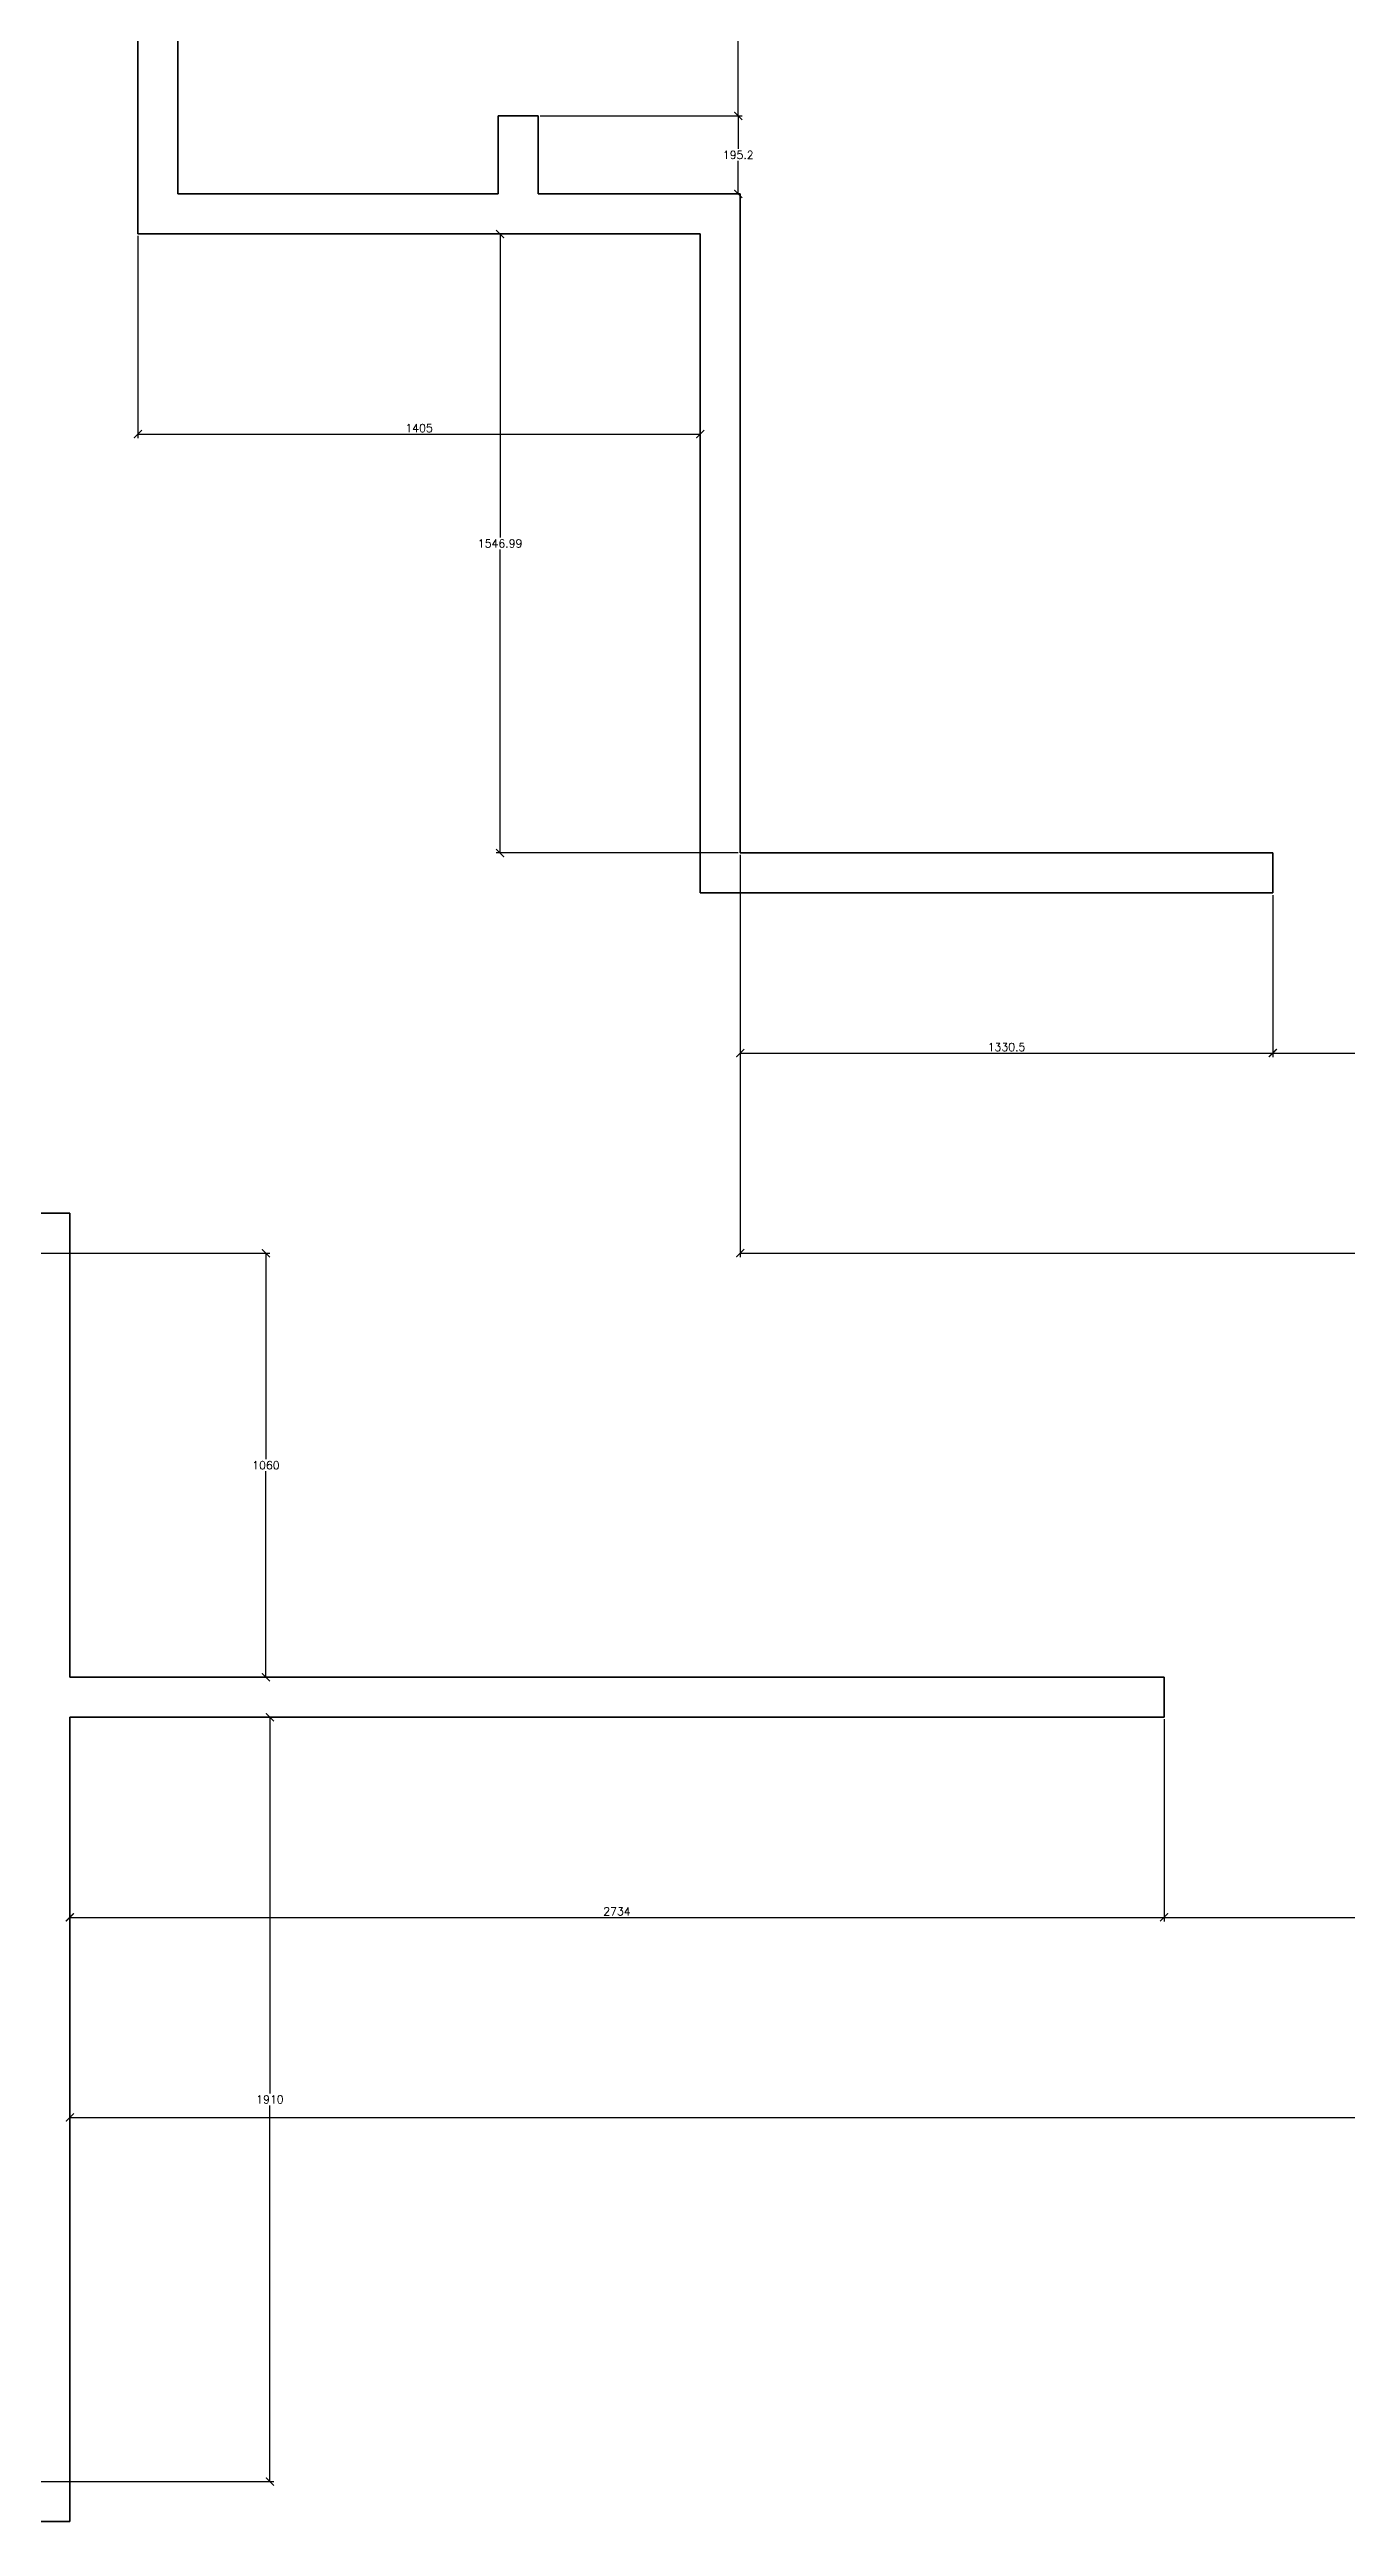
# Model space of a CAD drawing. Header units: millimetres. Extents: x -13274 to 77127, y -114744 to 1151.
# Drawn here: x 63244 to 66485, y -109363 to -103185 of the extents above; entities that cross this region are included whole.
import ezdxf

# ---------------------------------------------------------------- set-up
doc = ezdxf.new("R2010")
doc.units = ezdxf.units.MM
doc.header["$LTSCALE"] = 5
doc.layers.add('Dimension', color=1, linetype='Continuous')
doc.layers.add('Wall', color=7, linetype='Continuous', lineweight=35)
doc.styles.get("Standard").update_dxf_attribs({"font": 'simplex.shx'})
doc.dimstyles.new('Kevin ISO-25', dxfattribs={"dimscale": 8, "dimtxt": 2.5, "dimasz": 2.5, "dimexe": 1.25, "dimexo": 0.625, "dimtad": 1, "dimtih": 1, "dimtoh": 1, "dimdsep": 46, "dimtxsty": 'Standard', "dimblk": 'ARCHTICK', "dimcen": 2.5, "dimadec": 0, "dimazin": 0, "dimtfac": 1, "dimtix": 1, "dimtmove": 0, "dimatfit": 3, "dimfxl": 1, "dimarcsym": 0})

# ---------------------------------------------------------------- blocks, each defined once
blk = doc.blocks.new('_ArchTick')
at = {"color": 0, "linetype": 'ByBlock', "const_width": 0.15}
blk.add_lwpolyline([(-0.5, -0.5), (0.5, 0.5)], dxfattribs=at)
blk = doc.blocks.new('*D110')
at = {"layer": 'Defpoints', "color": 0, "transparency": 16777216}
for p in [(63295.2, -107352.8), (66029.2, -107352.8), (66029.2, -107852.8)]:
    blk.add_point(p, dxfattribs=at)
at = {"layer": 'Dimension', "color": 0, "lineweight": -2, "transparency": 16777216}
blk.add_line((63295.2, -107852.8), (66029.2, -107852.8), dxfattribs=at)
at = {"layer": 'Dimension', "color": 0, "lineweight": -2, "transparency": 16777216, "xscale": 20, "yscale": 20, "zscale": 20, "rotation": 180}
blk.add_blockref('_ArchTick', (63295.2, -107852.8), dxfattribs=at)
at = {"layer": 'Dimension', "color": 0, "lineweight": -2, "transparency": 16777216, "xscale": 20, "yscale": 20, "zscale": 20}
blk.add_blockref('_ArchTick', (66029.2, -107852.8), dxfattribs=at)
at = {"layer": 'Dimension', "color": 0, "transparency": 16777216, "insert": (64662.2, -107837.8), "char_height": 20, "attachment_point": 5}
blk.add_mtext('2734', dxfattribs=at)
blk = doc.blocks.new('*D111')
at = {"layer": 'Defpoints', "color": 0, "transparency": 16777216}
for p in [(66029.2, -107352.8), (68061.2, -107352.8), (68061.2, -107852.8)]:
    blk.add_point(p, dxfattribs=at)
at = {"layer": 'Dimension', "color": 0, "lineweight": -2, "transparency": 16777216}
for p, q in [((66029.2, -107357.8), (66029.2, -107862.8)), ((68061.2, -107357.8), (68061.2, -107862.8)), ((66029.2, -107852.8), (68061.2, -107852.8))]:
    blk.add_line(p, q, dxfattribs=at)
at = {"layer": 'Dimension', "color": 0, "lineweight": -2, "transparency": 16777216, "xscale": 20, "yscale": 20, "zscale": 20, "rotation": 180}
blk.add_blockref('_ArchTick', (66029.2, -107852.8), dxfattribs=at)
at = {"layer": 'Dimension', "color": 0, "lineweight": -2, "transparency": 16777216, "xscale": 20, "yscale": 20, "zscale": 20}
blk.add_blockref('_ArchTick', (68061.2, -107852.8), dxfattribs=at)
at = {"layer": 'Dimension', "color": 0, "transparency": 16777216, "insert": (67045.2, -107837.8), "char_height": 20, "attachment_point": 5}
blk.add_mtext('2032', dxfattribs=at)
blk = doc.blocks.new('*D113')
at = {"layer": 'Defpoints', "color": 0, "transparency": 16777216}
for p in [(70795.2, -107152.8), (63295.2, -107352.8), (70795.2, -108352.8)]:
    blk.add_point(p, dxfattribs=at)
at = {"layer": 'Dimension', "color": 0, "lineweight": -2, "transparency": 16777216}
blk.add_line((63295.2, -108352.8), (70795.2, -108352.8), dxfattribs=at)
at = {"layer": 'Dimension', "color": 0, "lineweight": -2, "transparency": 16777216, "xscale": 20, "yscale": 20, "zscale": 20, "rotation": 180}
blk.add_blockref('_ArchTick', (63295.2, -108352.8), dxfattribs=at)
at = {"layer": 'Dimension', "color": 0, "lineweight": -2, "transparency": 16777216, "xscale": 20, "yscale": 20, "zscale": 20}
blk.add_blockref('_ArchTick', (70795.2, -108352.8), dxfattribs=at)
at = {"layer": 'Dimension', "color": 0, "transparency": 16777216, "insert": (67045.2, -108337.8), "char_height": 20, "attachment_point": 5}
blk.add_mtext('7500', dxfattribs=at)
blk = doc.blocks.new('*D121')
at = {"layer": 'Defpoints', "color": 0, "transparency": 16777216}
for p in [(63295.2, -107352.8), (63795.2, -107352.8), (63195.2, -109262.8)]:
    blk.add_point(p, dxfattribs=at)
at = {"layer": 'Dimension', "color": 0, "lineweight": -2, "transparency": 16777216}
for p, q in [((63795.2, -107352.8), (63795.2, -108292.8)), ((63795.2, -109262.8), (63795.2, -108322.8)), ((63200.2, -109262.8), (63805.2, -109262.8))]:
    blk.add_line(p, q, dxfattribs=at)
at = {"layer": 'Dimension', "color": 0, "lineweight": -2, "transparency": 16777216, "xscale": 20, "yscale": 20, "zscale": 20}
for p, rotation in [((63795.2, -107352.8), 90), ((63795.2, -109262.8), 270)]:
    blk.add_blockref('_ArchTick', p, dxfattribs=dict(at, rotation=rotation))
at = {"layer": 'Dimension', "color": 0, "transparency": 16777216, "insert": (63795.2, -108307.8), "char_height": 20, "attachment_point": 5}
blk.add_mtext('1910', dxfattribs=at)
blk = doc.blocks.new('*D122')
at = {"layer": 'Defpoints', "color": 0, "transparency": 16777216}
for p in [(63195.2, -106192.8), (63295.2, -107252.8), (63785.2, -107252.8)]:
    blk.add_point(p, dxfattribs=at)
at = {"layer": 'Dimension', "color": 0, "lineweight": -2, "transparency": 16777216}
for p, q in [((63200.2, -106192.8), (63795.2, -106192.8)), ((63785.2, -106192.8), (63785.2, -106707.8)), ((63785.2, -107252.8), (63785.2, -106737.8))]:
    blk.add_line(p, q, dxfattribs=at)
at = {"layer": 'Dimension', "color": 0, "lineweight": -2, "transparency": 16777216, "xscale": 20, "yscale": 20, "zscale": 20}
for p, rotation in [((63785.2, -106192.8), 90), ((63785.2, -107252.8), 270)]:
    blk.add_blockref('_ArchTick', p, dxfattribs=dict(at, rotation=rotation))
at = {"layer": 'Dimension', "color": 0, "transparency": 16777216, "insert": (63785.2, -106722.8), "char_height": 20, "attachment_point": 5}
blk.add_mtext('1060', dxfattribs=at)
blk = doc.blocks.new('*D151')
at = {"layer": 'Defpoints', "color": 0, "transparency": 16777216}
for p in [(63465.2, -103645.8), (64870.2, -103645.8), (64870.2, -104145.8)]:
    blk.add_point(p, dxfattribs=at)
at = {"layer": 'Dimension', "color": 0, "lineweight": -2, "transparency": 16777216}
for p, q in [((63465.2, -103650.8), (63465.2, -104155.8)), ((63465.2, -104145.8), (64870.2, -104145.8))]:
    blk.add_line(p, q, dxfattribs=at)
at = {"layer": 'Dimension', "color": 0, "lineweight": -2, "transparency": 16777216, "xscale": 20, "yscale": 20, "zscale": 20, "rotation": 180}
blk.add_blockref('_ArchTick', (63465.2, -104145.8), dxfattribs=at)
at = {"layer": 'Dimension', "color": 0, "lineweight": -2, "transparency": 16777216, "xscale": 20, "yscale": 20, "zscale": 20}
blk.add_blockref('_ArchTick', (64870.2, -104145.8), dxfattribs=at)
at = {"layer": 'Dimension', "color": 0, "transparency": 16777216, "insert": (64167.7, -104130.8), "char_height": 20, "attachment_point": 5}
blk.add_mtext('1405', dxfattribs=at)
blk = doc.blocks.new('*D152')
at = {"layer": 'Defpoints', "color": 0, "transparency": 16777216}
for p in [(64870.2, -103645.8), (64370.2, -105192.8), (64970.2, -105192.8)]:
    blk.add_point(p, dxfattribs=at)
at = {"layer": 'Dimension', "color": 0, "lineweight": -2, "transparency": 16777216}
for p, q in [((64865.2, -103645.8), (64360.2, -103645.8)), ((64370.2, -103645.8), (64370.2, -104404.3)), ((64370.2, -105192.8), (64370.2, -104434.3)), ((64965.2, -105192.8), (64360.2, -105192.8))]:
    blk.add_line(p, q, dxfattribs=at)
at = {"layer": 'Dimension', "color": 0, "lineweight": -2, "transparency": 16777216, "xscale": 20, "yscale": 20, "zscale": 20}
for p, rotation in [((64370.2, -103645.8), 90), ((64370.2, -105192.8), 270)]:
    blk.add_blockref('_ArchTick', p, dxfattribs=dict(at, rotation=rotation))
at = {"layer": 'Dimension', "color": 0, "transparency": 16777216, "insert": (64370.2, -104419.3), "char_height": 20, "attachment_point": 5}
blk.add_mtext('1546.99', dxfattribs=at)
blk = doc.blocks.new('*D153')
at = {"layer": 'Defpoints', "color": 0, "transparency": 16777216}
for p in [(64970.2, -105192.8), (66300.7, -105292.8), (66300.7, -105692.8)]:
    blk.add_point(p, dxfattribs=at)
at = {"layer": 'Dimension', "color": 0, "lineweight": -2, "transparency": 16777216}
for p, q in [((64970.2, -105197.8), (64970.2, -105702.8)), ((66300.7, -105297.8), (66300.7, -105702.8)), ((64970.2, -105692.8), (66300.7, -105692.8))]:
    blk.add_line(p, q, dxfattribs=at)
at = {"layer": 'Dimension', "color": 0, "lineweight": -2, "transparency": 16777216, "xscale": 20, "yscale": 20, "zscale": 20, "rotation": 180}
blk.add_blockref('_ArchTick', (64970.2, -105692.8), dxfattribs=at)
at = {"layer": 'Dimension', "color": 0, "lineweight": -2, "transparency": 16777216, "xscale": 20, "yscale": 20, "zscale": 20}
blk.add_blockref('_ArchTick', (66300.7, -105692.8), dxfattribs=at)
at = {"layer": 'Dimension', "color": 0, "transparency": 16777216, "insert": (65635.4, -105677.8), "char_height": 20, "attachment_point": 5}
blk.add_mtext('1330.5', dxfattribs=at)
blk = doc.blocks.new('*D154')
at = {"layer": 'Defpoints', "color": 0, "transparency": 16777216}
for p in [(66300.7, -105292.8), (67824.7, -105292.8), (67824.7, -105692.8)]:
    blk.add_point(p, dxfattribs=at)
at = {"layer": 'Dimension', "color": 0, "lineweight": -2, "transparency": 16777216}
for p, q in [((66300.7, -105297.8), (66300.7, -105702.8)), ((67824.7, -105297.8), (67824.7, -105702.8)), ((66300.7, -105692.8), (67824.7, -105692.8))]:
    blk.add_line(p, q, dxfattribs=at)
at = {"layer": 'Dimension', "color": 0, "lineweight": -2, "transparency": 16777216, "xscale": 20, "yscale": 20, "zscale": 20, "rotation": 180}
blk.add_blockref('_ArchTick', (66300.7, -105692.8), dxfattribs=at)
at = {"layer": 'Dimension', "color": 0, "lineweight": -2, "transparency": 16777216, "xscale": 20, "yscale": 20, "zscale": 20}
blk.add_blockref('_ArchTick', (67824.7, -105692.8), dxfattribs=at)
at = {"layer": 'Dimension', "color": 0, "transparency": 16777216, "insert": (67062.7, -105677.8), "char_height": 20, "attachment_point": 5}
blk.add_mtext('1524', dxfattribs=at)
blk = doc.blocks.new('*D163')
at = {"layer": 'Defpoints', "color": 0, "transparency": 16777216}
for p in [(64465.2, -102741), (64465.2, -103350.6), (64965.2, -103350.6)]:
    blk.add_point(p, dxfattribs=at)
at = {"layer": 'Dimension', "color": 0, "lineweight": -2, "transparency": 16777216}
for p, q in [((64470.2, -102741), (64975.2, -102741)), ((64965.2, -102741), (64965.2, -103030.8)), ((64965.2, -103350.6), (64965.2, -103060.8)), ((64470.2, -103350.6), (64975.2, -103350.6))]:
    blk.add_line(p, q, dxfattribs=at)
at = {"layer": 'Dimension', "color": 0, "lineweight": -2, "transparency": 16777216, "xscale": 20, "yscale": 20, "zscale": 20}
for p, rotation in [((64965.2, -102741), 90), ((64965.2, -103350.6), 270)]:
    blk.add_blockref('_ArchTick', p, dxfattribs=dict(at, rotation=rotation))
at = {"layer": 'Dimension', "color": 0, "transparency": 16777216, "insert": (64965.2, -103045.8), "char_height": 20, "attachment_point": 5}
blk.add_mtext('609.6', dxfattribs=at)
blk = doc.blocks.new('*D165')
at = {"layer": 'Defpoints', "color": 0, "transparency": 16777216}
for p in [(64465.2, -103350.6), (64965.2, -103545.8), (64970.2, -103545.8)]:
    blk.add_point(p, dxfattribs=at)
at = {"layer": 'Dimension', "color": 0, "lineweight": -2, "transparency": 16777216}
for p, q in [((64470.2, -103350.6), (64975.2, -103350.6)), ((64965.2, -103350.6), (64965.2, -103433.2)), ((64965.2, -103545.8), (64965.2, -103463.2))]:
    blk.add_line(p, q, dxfattribs=at)
at = {"layer": 'Dimension', "color": 0, "lineweight": -2, "transparency": 16777216, "xscale": 20, "yscale": 20, "zscale": 20}
for p, rotation in [((64965.2, -103350.6), 90), ((64965.2, -103545.8), 270)]:
    blk.add_blockref('_ArchTick', p, dxfattribs=dict(at, rotation=rotation))
at = {"layer": 'Dimension', "color": 0, "transparency": 16777216, "insert": (64965.2, -103448.2), "char_height": 20, "attachment_point": 5}
blk.add_mtext('195.2', dxfattribs=at)
blk = doc.blocks.new('*D183')
at = {"layer": 'Defpoints', "color": 0, "transparency": 16777216}
for p in [(64970.2, -105192.8), (69005.2, -105192.8), (69005.2, -106192.8)]:
    blk.add_point(p, dxfattribs=at)
at = {"layer": 'Dimension', "color": 0, "lineweight": -2, "transparency": 16777216}
for p, q in [((64970.2, -105197.8), (64970.2, -106202.8)), ((69005.2, -105197.8), (69005.2, -106202.8)), ((64970.2, -106192.8), (69005.2, -106192.8))]:
    blk.add_line(p, q, dxfattribs=at)
at = {"layer": 'Dimension', "color": 0, "lineweight": -2, "transparency": 16777216, "xscale": 20, "yscale": 20, "zscale": 20, "rotation": 180}
blk.add_blockref('_ArchTick', (64970.2, -106192.8), dxfattribs=at)
at = {"layer": 'Dimension', "color": 0, "lineweight": -2, "transparency": 16777216, "xscale": 20, "yscale": 20, "zscale": 20}
blk.add_blockref('_ArchTick', (69005.2, -106192.8), dxfattribs=at)
at = {"layer": 'Dimension', "color": 0, "transparency": 16777216, "insert": (66987.7, -106177.8), "char_height": 20, "attachment_point": 5}
blk.add_mtext('4035', dxfattribs=at)

msp = doc.modelspace()

# ---------------------------------------------------------------- linework, layer by layer
at = {"layer": 'Wall'}
for p, q in [((63465.16, -103645.78), (63465.16, -101152.77)), ((63565.16, -103545.78), (63565.16, -102545.78)), ((64365.16, -103545.78), (64365.16, -103350.58)), ((64365.16, -103350.58), (64465.16, -103350.58)), ((64465.16, -103545.78), (64465.16, -103350.58)), ((63565.16, -103545.78), (64365.16, -103545.78)), ((64465.16, -103545.78), (64970.16, -103545.78)), ((64970.16, -103545.78), (64970.16, -105192.77)), ((63465.16, -103645.78), (64870.16, -103645.78)), ((64870.16, -103645.78), (64870.16, -105292.77)), ((66300.66, -105192.77), (64970.16, -105192.77)), ((66300.66, -105192.77), (66300.66, -105292.77)), ((66300.66, -105292.77), (64870.16, -105292.77)), ((63056.56, -106092.77), (63295.16, -106092.77)), ((63295.16, -107252.77), (63295.16, -106092.77)), ((66029.16, -107252.77), (63295.16, -107252.77)), ((66029.16, -107352.77), (66029.16, -107252.77)), ((66029.16, -107352.77), (63295.16, -107352.77)), ((63295.16, -109362.77), (63295.16, -107352.77)), ((59075.16, -109362.77), (63295.16, -109362.77))]:
    msp.add_line(p, q, dxfattribs=at)

# ---------------------------------------------------------------- dimensions: what is measured, and where the dimension line sits
at = {"layer": 'Dimension', "color": 1}
for base, p1, p2, picture, middle in [((64965.16, -103350.58), (64465.16, -102740.98), (64465.16, -103350.58), '*D163', (64965.16, -103045.78)), ((64370.16, -105192.77), (64870.16, -103645.78), (64970.16, -105192.77), '*D152', (64370.16, -104419.275))]:
    dim = msp.add_linear_dim(base=base, p1=p1, p2=p2, angle=90, dimstyle='Kevin ISO-25', dxfattribs=at)
    dim.commit()
    dim.dimension.update_dxf_attribs({"geometry": picture, "text_midpoint": middle})
for base, p1, p2, picture, middle in [((64965.16, -103545.78), (64465.16, -103350.58), (64970.16, -103545.78), '*D165', (64965.16, -103448.18)), ((63785.16, -107252.77), (63195.16, -106192.77), (63295.16, -107252.77), '*D122', (63785.16, -106722.77)), ((63795.16, -107352.77), (63195.16, -109262.77), (63295.16, -107352.77), '*D121', (63795.16, -108307.77))]:
    dim = msp.add_linear_dim(base=base, p1=p1, p2=p2, angle=90, dimstyle='Kevin ISO-25', override={"dimse2": 1}, dxfattribs=at)
    dim.commit()
    dim.dimension.update_dxf_attribs({"geometry": picture, "text_midpoint": middle})
for base, p1, p2, override, picture, middle in [((64870.16, -104145.78), (63465.16, -103645.78), (64870.16, -103645.78), {"dimse2": 1}, '*D151', (64167.66, -104130.78)), ((70795.16, -108352.77), (63295.16, -107352.77), (70795.16, -107152.77), {"dimse1": 1, "dimse2": 1}, '*D113', (67045.16, -108337.77)), ((66029.16, -107852.77), (63295.16, -107352.77), (66029.16, -107352.77), {"dimse1": 1, "dimse2": 1}, '*D110', (64662.16, -107837.77))]:
    dim = msp.add_linear_dim(base=base, p1=p1, p2=p2, dimstyle='Kevin ISO-25', override=override, dxfattribs=at)
    dim.commit()
    dim.dimension.update_dxf_attribs({"geometry": picture, "text_midpoint": middle})
for base, p1, p2, picture, middle in [((66300.66, -105692.77), (64970.16, -105192.77), (66300.66, -105292.77), '*D153', (65635.41, -105677.77)), ((69005.16, -106192.77), (64970.16, -105192.77), (69005.16, -105192.77), '*D183', (66987.66, -106177.77)), ((67824.66, -105692.77), (66300.66, -105292.77), (67824.66, -105292.77), '*D154', (67062.66, -105677.77)), ((68061.16, -107852.77), (66029.16, -107352.77), (68061.16, -107352.77), '*D111', (67045.16, -107837.77))]:
    dim = msp.add_linear_dim(base=base, p1=p1, p2=p2, dimstyle='Kevin ISO-25', dxfattribs=at)
    dim.commit()
    dim.dimension.update_dxf_attribs({"geometry": picture, "text_midpoint": middle})

doc.saveas('drawing.dxf')
